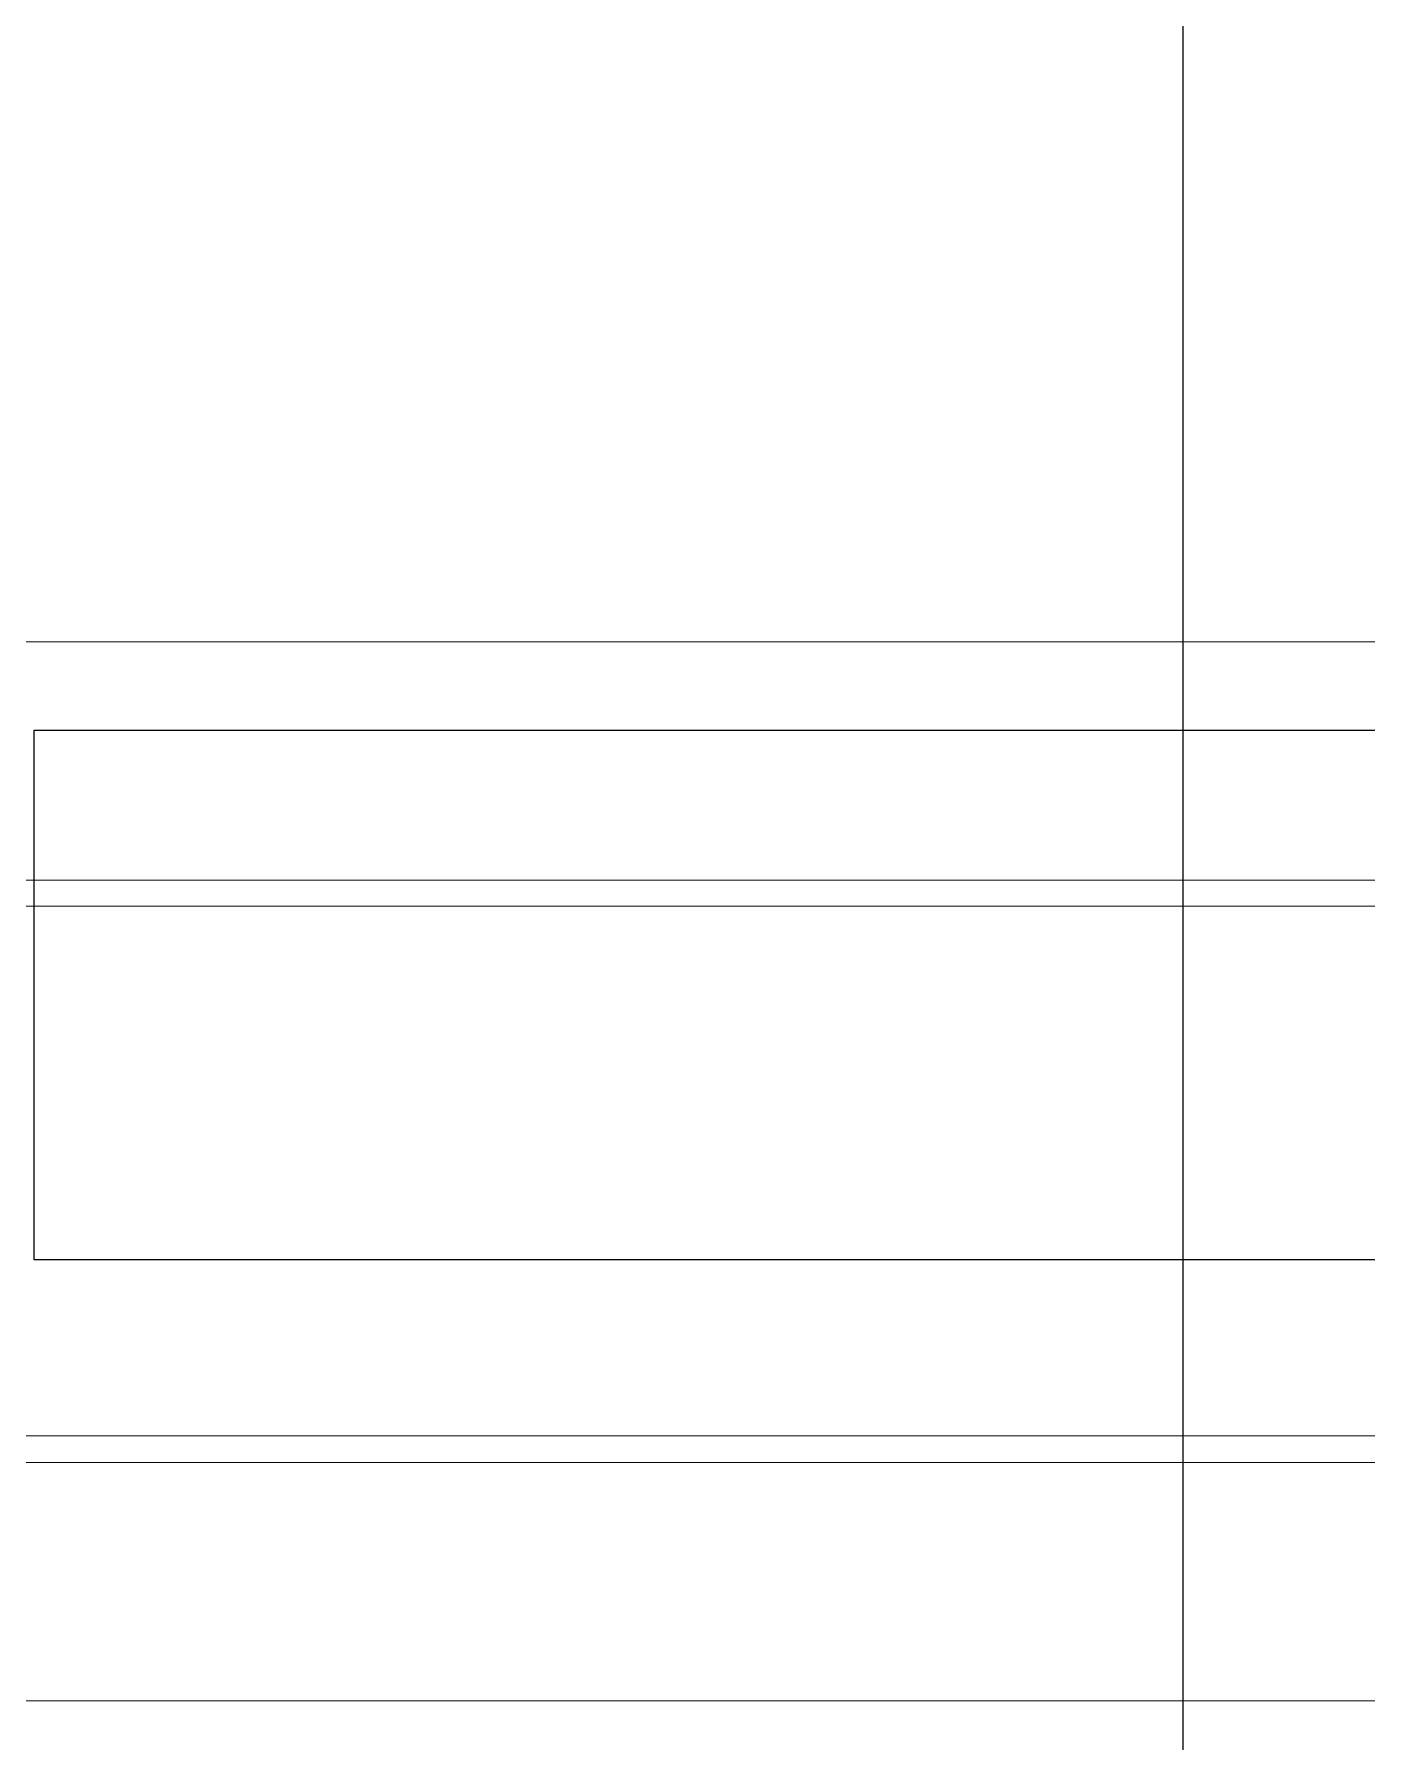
# Model space of a CAD drawing. Header units: millimetres. Extents: x -159872 to 386485, y -250577 to 158966.
# Drawn here: x 156653.7 to 156729.3, y 10822.7 to 10919.5 of the extents above; entities that cross this region are included whole.
import ezdxf

# ---------------------------------------------------------------- set-up
doc = ezdxf.new("R2010")
doc.units = ezdxf.units.MM
doc.layers.get('0').update_dxf_attribs({"lineweight": 25})
doc.layers.add('LDS-equipment-kitchen equipment', color=3, linetype='Continuous', lineweight=13)
doc.layers.add('WS-Fabs', color=252, linetype='Continuous', lineweight=13)

# ---------------------------------------------------------------- blocks, each defined once
blk = doc.blocks.new('Group-360')
at = {"layer": 'LDS-equipment-kitchen equipment'}
blk.add_polyline3d([(95980.205, 47307.54, 0), (95980.205, 47337.54, 0), (96745.238, 47337.536, 0), (96745.238, 47307.54, 0), (95980.205, 47307.54, 0)], dxfattribs=at)
blk = doc.blocks.new('A$C7a11c87d')
at = {"layer": 'WS-Fabs', "color": 7, "lineweight": 5}
for points in [[(3021.614, 350.157, 0), (3021.595, 20.157, 0)], [(3036.594, 15.157, 0), (3036.614, 350.157, 0)], [(3036.614, 350.157, 0), (3035.114, 350.157, 0), (3035.094, 15.157, 0), (3036.594, 15.157, 0), (3036.614, 350.157, 0)], [(3066.614, 350.155, 0), (3068.114, 350.155, 0), (3068.094, 15.155, 0), (3066.594, 15.155, 0), (3066.614, 350.155, 0)], [(3081.614, 350.154, 0), (3081.595, 20.154, 0)], [(3066.594, 15.155, 0), (3066.614, 350.155, 0)]]:
    blk.add_polyline3d(points, dxfattribs=at)
blk = doc.blocks.new('A$C9600e4bc')
at = {"linetype": 'Continuous', "transparency": 33554687}
blk.add_polyline3d([(0, 1395, 0), (682.4, 1395, 0)], dxfattribs=at)
blk = doc.blocks.new('Group-410')
at = {"layer": 'LDS-equipment-kitchen equipment'}
blk.add_blockref('Group-360', (0, 0), dxfattribs=at)
at = {"layer": 'LDS-equipment-kitchen equipment', "rotation": 89.9999999946682}
blk.add_blockref('A$C7a11c87d', (96280.301, 44260.953), dxfattribs=at)
at = {"layer": 'LDS-equipment-kitchen equipment', "xscale": -1, "rotation": 89.99982067775127}
blk.add_blockref('A$C9600e4bc', (97440.325, 47650.672), dxfattribs=at)

msp = doc.modelspace()

# ---------------------------------------------------------------- block references
at = {"layer": 'LDS-equipment-kitchen equipment', "color": 7}
msp.add_blockref('Group-410', (60673.51323, -36457.51522), dxfattribs=at)

doc.saveas('drawing.dxf')
